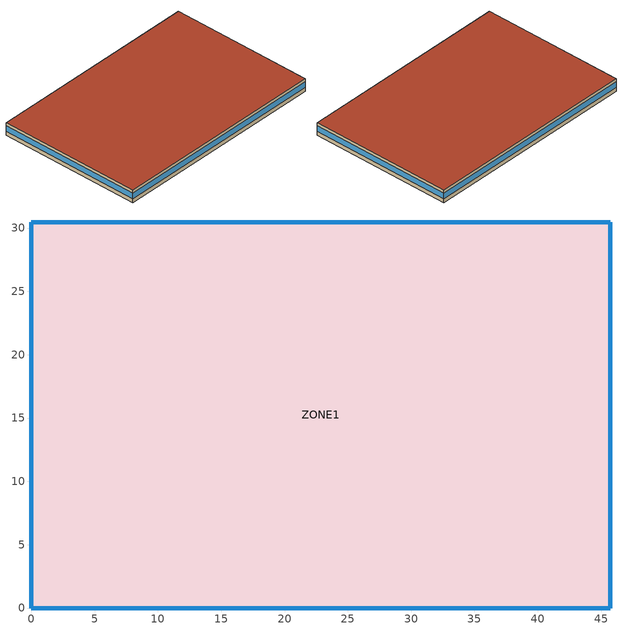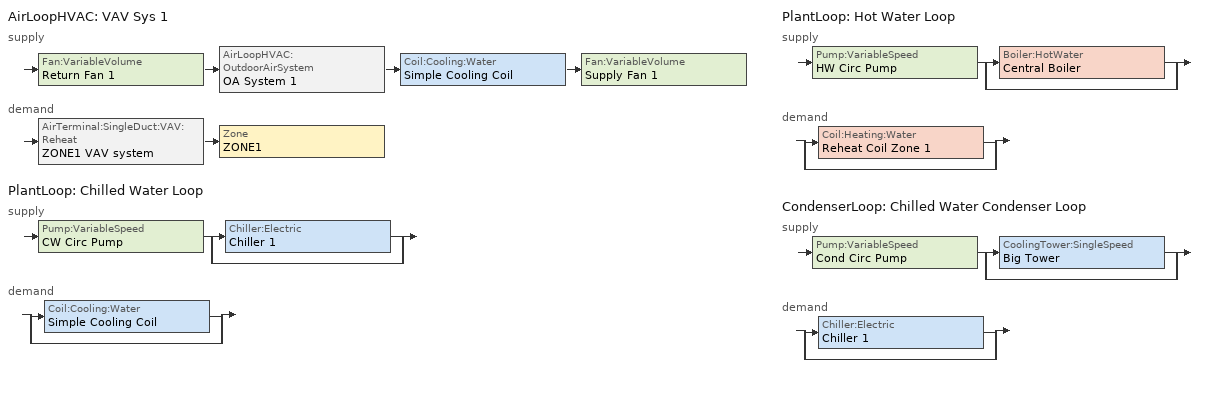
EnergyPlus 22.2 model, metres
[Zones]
ZONE1
 floor ground (FLOOR-1): 0,0 0,30.48 45.72,30.48 45.72,0 z15.24
 wall outside (WALL-1): 45.72,0 45.72,30.48 0,30.48 0,0 45.72,0 z15.24:17.98
 window (T-24Window_rshg41): 45.72,0 45.72,30.48 / 45.72,30.48 0,30.48 / 0,30.48 0,0 / 0,0 45.72,0 z16.15:17.37
 roof outside (ROOF-1): 45.72,0 45.72,30.48 0,30.48 0,0 z17.98
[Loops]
AirLoopHVAC 'VAV Sys 1'
 supply: Fan:VariableVolume 'Return Fan 1' > AirLoopHVAC:OutdoorAirSystem 'OA System 1' > Coil:Cooling:Water 'Simple Cooling Coil' > Fan:VariableVolume 'Supply Fan 1'
 demand: AirTerminal:SingleDuct:VAV:Reheat 'ZONE1 VAV system' > Zone 'ZONE1'
PlantLoop 'Chilled Water Loop'
 supply: Pump:VariableSpeed 'CW Circ Pump' > split
  | Chiller:Electric 'Chiller 1'
  | bypass
 demand: split
  | Coil:Cooling:Water 'Simple Cooling Coil'
  | bypass
PlantLoop 'Hot Water Loop'
 supply: Pump:VariableSpeed 'HW Circ Pump' > split
  | Boiler:HotWater 'Central Boiler'
  | bypass
 demand: split
  | Coil:Heating:Water 'Reheat Coil Zone 1'
  | bypass
CondenserLoop 'Chilled Water Condenser Loop'
 supply: Pump:VariableSpeed 'Cond Circ Pump' > split
  | CoolingTower:SingleSpeed 'Big Tower'
  | bypass
 demand: split
  | Chiller:Electric 'Chiller 1'
  | bypass
[Building]
Building: Loads convergence tolerance value=0.04; Minimum number of warmup days=6; North axis=0; Solar distribution=MinimalShadowing; Temperature convergence tolerance value=0.4; Terrain=Suburbs
[Site:GroundTemperature:BuildingSurface]
20, 20, 20, 20, 20, 20, 20, 20, 20, 20, 20, 20
[Site:Location]
SAN_FRANCISCO_CA_USA_WMO_724940: Elevation=5; Latitude=37.62; Longitude=-122.37; Time zone=-8
[SizingPeriod:DesignDay] Barometric pressure=101265; Day of month=21; Daylight saving time indicator=No; Humidity condition type=WetBulb; Rain indicator=No; Snow indicator=No; Solar model indicator=ASHRAEClearSky
Name | Daily dry bulb temperature range | Day type | Maximum dry bulb temperature | Month | Sky clearness | Wetbulb or dewpoint at maximum dry bulb | Wind direction | Wind speed
SAN_FRANCISCO Ann Clg 1% Condns DB=>MWB | 9 | SummerDesignDay | 25.6 | 9 | 1 | 16.6 | 310 | 5.8
SAN_FRANCISCO Ann Htg 99% Condns DB | 0 | WinterDesignDay | 4.4 | 1 | 0 | 4.4 | 140 | 2.4
[Construction]
FLOOR-1: B5-3, CC24, AL33, HF-A3, CP01
Medium Furniture: MediumFurniture
ROOF-1: BR01, Insul19-Roof, CC24
T-24Window_rshg41: LoE TINT 6MM, AIR 6MM, CLEAR 6MM
WALL-1: ST01, Insul11-Wall, AL21, GP02
[Material] Thermal absorptance=0.9
Name | Conductivity | Density | Roughness | Solar absorptance | Specific heat | Thickness | Visible absorptance
B5-3 | 0.025 | 91 | VeryRough | 0.7 | 837 | 0.0075 | 0.7
BR01 | 0.162 | 1121 | VeryRough | 0.7 | 1464 | 0.0095 | 0.7
CC24 | 0.36 | 1282 | MediumRough | 0.65 | 837 | 0.1016 | 0.65
GP02 | 0.16 | 801 | MediumSmooth | 0.75 | 837 | 0.0159 | 0.75
HF-A3 | 44.9696 | 7689 | Smooth | 0.2 | 418 | 0.0015 | 0.2
MediumFurniture | 0.115 | 513 | MediumSmooth | 0.78 | 1381 | 0.57 | 0.78
ST01 | 1.802 | 2243 | MediumRough | 0.65 | 837 | 0.0254 | 0.65
[Material:AirGap]
Name | Thermal resistance
AL21 | 0.157
AL33 | 0.162
[Material:NoMass] Roughness=Rough
Name | Solar absorptance | Thermal absorptance | Thermal resistance | Visible absorptance
CP01 | 0.75 | 0.9 | 0.367 | 0.75
Insul11-Wall | 0.65 | 0.65 | 1.936 | 0.65
Insul19-Roof | 0.65 | 0.65 | 1044 | 0.65
[WindowMaterial:Gas]
AIR 6MM: Gas type=Air; Thickness=0.0063
[WindowMaterial:Glazing] Conductivity=0.9; Front side infrared hemispherical emissivity=0.84; Infrared transmittance at normal incidence=0; Optical data type=SpectralAverage; Thickness=0.006
Name | Back side infrared hemispherical emissivity | Back side solar reflectance at normal incidence | Back side visible reflectance at normal incidence | Front side solar reflectance at normal incidence | Front side visible reflectance at normal incidence | Solar transmittance at normal incidence | Visible transmittance at normal incidence
CLEAR 6MM | 0.84 | 0.071 | 0.08 | 0.071 | 0.08 | 0.775 | 0.881
LoE TINT 6MM | 0.1 | 0.2 | 0.054 | 0.093 | 0.035 | 0.36 | 0.5
[AirLoopHVAC]
VAV Sys 1: Design supply air flow rate=Autosize
[AirTerminal:SingleDuct:VAV:Reheat]
ZONE1 VAV system: Availability schedule=AirSysAvailSched; Constant minimum air flow fraction=0.3; Convergence tolerance=0.00025; Damper heating action=ReverseWithLimits; Maximum air flow rate=Autosize; Maximum flow fraction during reheat=Autosize; Maximum flow per zone floor area during reheat=Autosize; Maximum hot water or steam flow rate=Autosize; Minimum hot water or steam flow rate=0; Reheat coil=Reheat Coil Zone 1; Zone minimum air flow input method=Constant
[AvailabilityManager:Scheduled]
VAV Sys 1 Avail: Schedule=AirSysAvailSched
[Boiler:HotWater]
Central Boiler: Boiler flow mode=LeavingSetpointModulated; Design water flow rate=Autosize; Efficiency curve temperature evaluation variable=LeavingBoiler; Fuel type=NaturalGas; Maximum part load ratio=1.2; Minimum part load ratio=0; Nominal capacity=Autosize; Nominal thermal efficiency=0.8; Normalized boiler efficiency curve=BoilerEfficiency; Optimum part load ratio=1; Water outlet upper temperature limit=100
[Chiller:Electric]
Chiller 1: Chilled water outlet temperature lower limit=5; Chiller flow mode=LeavingSetpointModulated; Condenser type=WaterCooled; Design chilled water flow rate=Autosize; Design chilled water outlet temperature=6.667; Design condenser fluid flow rate=Autosize; Design condenser inlet temperature=29.44; Maximum part load ratio=1; Minimum part load ratio=0; Nominal capacity=Autosize; Nominal cop=3.2; Optimum part load ratio=0.65; Temperature rise coefficient=2.682759; Coefficient 1 of capacity ratio curve=0.944836; Coefficient 1 of full load ratio curve=0.03303; Coefficient 1 of power ratio curve=1.907846; Coefficient 2 of capacity ratio curve=-0.0570088; Coefficient 2 of full load ratio curve=0.6852; Coefficient 2 of power ratio curve=-1.20499; Coefficient 3 of capacity ratio curve=-0.00185486; Coefficient 3 of full load ratio curve=0.2818; Coefficient 3 of power ratio curve=0.263462
[Coil:Cooling:Water]
Simple Cooling Coil: Availability schedule=CoolingAvailSched; Design air flow rate=Autosize; Design inlet air humidity ratio=Autosize; Design inlet air temperature=Autosize; Design inlet water temperature=Autosize; Design outlet air humidity ratio=Autosize; Design outlet air temperature=Autosize; Design water flow rate=Autosize; Heat exchanger configuration=CrossFlow; Type of analysis=SimpleAnalysis
[Coil:Heating:Water]
Reheat Coil Zone 1: Availability schedule=HeatingAvailSched; Maximum water flow rate=Autosize; Performance input method=UFactorTimesAreaAndDesignWaterFlowRate; Rated capacity=Autosize; Rated inlet air temperature=16.6; Rated inlet water temperature=82.2; Rated outlet air temperature=32.2; Rated outlet water temperature=71.1; U factor times area value=Autosize
[CondenserEquipmentList]
All Towers: Big Tower, CoolingTower:SingleSpeed
[CondenserEquipmentOperationSchemes]
Tower Loop Operation: Control scheme 1=Year Round Tower Operation; Control scheme 1 schedule=ALWAYSON
[CondenserLoop]
Chilled Water Condenser Loop: Condenser equipment operation scheme=Tower Loop Operation; Condenser loop volume=Autocalculate; Fluid type=Water; Load distribution scheme=SequentialLoad; Maximum loop flow rate=Autosize; Maximum loop temperature=80; Minimum loop flow rate=0; Minimum loop temperature=5
[Controller:OutdoorAir]
OA Controller 1: Economizer control action type=ModulateFlow; Economizer control type=DifferentialDryBulb; Economizer minimum limit dry bulb temperature=4; Lockout type=NoLockout; Maximum outdoor air flow rate=Autosize; Minimum limit type=FixedMinimum; Minimum outdoor air flow rate=Autosize
[Controller:WaterCoil]
Main Cooling Coil Controller: Action=Reverse; Actuator variable=Flow; Control variable=Temperature; Controller convergence tolerance=0.0005; Maximum actuated flow=Autosize; Minimum actuated flow=0
[CoolingTower:SingleSpeed]
Big Tower: Design air flow rate=Autosize; Design fan power=Autosize; Design u factor times area value=Autosize; Design water flow rate=Autosize; Free convection regime air flow rate=0; Free convection regime u factor times area value=0
[DesignSpecification:OutdoorAir]
SZ DSOA ZONE1: Outdoor air flow per person=0.00944; Outdoor air flow per zone=1.0619; Outdoor air flow per zone floor area=0; Outdoor air method=Flow/Zone
[ElectricEquipment] Design level calculation method=EquipmentLevel; Fraction latent=0; Fraction lost=0; Fraction radiant=0.18; Schedule=EQP-SCHED; Zone or zonelist or space or spacelist=ZONE1
Name | Design level
ZONE1 ElecEq 1; ZONE1 ElecEq 3 | 3038
ZONE1 ElecEq 2; ZONE1 ElecEq 4 | 1912
ZONE1 ElecEq 5 | 12600
[Fan:VariableVolume] Availability schedule=AirSysAvailSched; Fan power coefficient 5=0; Fan power minimum flow fraction=0.25; Fan power minimum flow rate input method=Fraction; Fan total efficiency=0.68; Maximum flow rate=Autosize; Motor efficiency=0.9; Motor in airstream fraction=1
Name | Fan power coefficient 1 | Fan power coefficient 2 | Fan power coefficient 3 | Fan power coefficient 4 | Pressure rise
Return Fan 1 | 0.0278279 | 0.0265832 | -0.0870687 | 1.03092 | 249
Supply Fan 1 | 0.0440346 | 0.107519 | -0.0912888 | 0.939911 | 747
[InternalMass] Zone or zonelist=ZONE1; Construction=Medium Furniture
Name | Surface area
Internal-COR-1T | 390
Internal-PER-2T; Internal-PER-4T | 59
Internal-PER-3T; Internal-ZONE1 | 94
[Lights] Design level calculation method=LightingLevel; End use subcategory=GeneralLights; Fraction radiant=0.31; Fraction replaceable=0; Fraction visible=0.19; Return air fraction=0; Schedule=LIT-SCHED; Zone or zonelist or space or spacelist=ZONE1
Name | Lighting level
ZONE1 Lights 1; ZONE1 Lights 3 | 2633
ZONE1 Lights 2; ZONE1 Lights 4 | 1657
ZONE1 Lights 5 | 10080
[People] Activity level schedule=ActSchd; Fraction radiant=0.3; Number of people calculation method=People; Number of people schedule=OCC-SCHED; Zone or zonelist or space or spacelist=ZONE1
Name | Number of people
ZONE1 People 1; ZONE1 People 3 | 15
ZONE1 People 2; ZONE1 People 4 | 10
ZONE1 People 5 | 60
[PlantEquipmentList]
All Chillers: Chiller 1, Chiller:Electric
heating plant: Central Boiler, Boiler:HotWater
[PlantEquipmentOperation:CoolingLoad] Load range 1 lower limit=0
Name | Load range 1 upper limit | Range 1 equipment list
Chiller operation | 4000000 | All Chillers
Year Round Tower Operation | 90000000 | All Towers
[PlantEquipmentOperation:HeatingLoad]
Boiler operation: Load range 1 lower limit=0; Load range 1 upper limit=10000000; Range 1 equipment list=heating plant
[PlantEquipmentOperationSchemes] Control scheme 1 schedule=ALWAYSON
Name | Control scheme 1
CW Loop Operation | Chiller operation
Hot Loop Operation | Boiler operation
[PlantLoop] Fluid type=Water; Load distribution scheme=SequentialLoad; Maximum loop flow rate=Autosize; Minimum loop flow rate=0; Plant loop volume=Autocalculate
Name | Maximum loop temperature | Minimum loop temperature | Plant equipment operation scheme
Chilled Water Loop | 98 | 5 | CW Loop Operation
Hot Water Loop | 100 | 10 | Hot Loop Operation
[Pump:VariableSpeed] Design maximum flow rate=Autosize; Design minimum flow rate=0; Design power consumption=Autosize; Design pump head=179352; Fraction of motor inefficiencies to fluid stream=0; Motor efficiency=0.9; Pump control type=Intermittent; Coefficient 1 of the part load performance curve=0; Coefficient 2 of the part load performance curve=1; Coefficient 3 of the part load performance curve=0; Coefficient 4 of the part load performance curve=0
Name | Pump flow rate schedule
CW Circ Pump; Cond Circ Pump | CoolingAvailSched
HW Circ Pump | HeatingAvailSched
[RoomAirModelType]
DV: Zone=ZONE1; Air temperature coupling strategy=Direct; Room air modeling type=ThreeNodeDisplacementVentilation
[RoomAirSettings:ThreeNodeDisplacementVentilation]
RoomAirSettings:ThreeNodeDisplacementVentilation 1: Zone=ZONE1; Comfort height=1.1; Gain distribution schedule=LowLayerGainFrac; Number of plumes per occupant=1; Temperature difference threshold for reporting=0.4; Thermostat height=1.1
[SetpointManager:MixedAir]
Mixed Air Temp Manager: Control variable=Temperature; Setpoint node or nodelist=Main Branch SetPoint Node List
[SetpointManager:Scheduled] Control variable=Temperature
Name | Schedule | Setpoint node or nodelist
Central Boiler Setpoint Manager | HW Loop Temp Schedule | Central Boiler Outlet Node
Chilled Water temp Manager | CW Temp Schedule | CW Supply Outlet Node List
Chiller 1 Setpoint Manager | CW Temp Schedule | Central Chiller Outlet Node
Condenser Water temp Manager | Condenser Temp Schedule | Condenser Supply Outlet Node List
Hot Water temp Manager | HW Loop Temp Schedule | HW Supply Outlet Node List
Supply Air temp Manager | Seasonal Reset Supply Air Temp Sch | Supply Air Temp Node
[Sizing:Plant]
Name | Design loop exit temperature | Loop design temperature difference | Loop type
Hot Water Loop | 60 | 11 | Heating
Chilled Water Loop | 11.67 | 6.67 | Cooling
Chilled Water Condenser Loop | 29.5 | 5.6 | Condenser
[Sizing:System]
VAV Sys 1: 100 outdoor air in cooling=No; 100 outdoor air in heating=No; Central cooling capacity control method=VAV; Central cooling design supply air humidity ratio=0.008; Central cooling design supply air temperature=19; Central heating design supply air humidity ratio=0.008; Central heating design supply air temperature=20; Central heating maximum system air flow ratio=0.3; Cooling design capacity=Autosize; Cooling design capacity method=CoolingDesignCapacity; Cooling supply air flow rate=0; Cooling supply air flow rate method=DesignDay; Design outdoor air flow rate=Autosize; Heating design capacity=Autosize; Heating design capacity method=HeatingDesignCapacity; Heating supply air flow rate=0; Heating supply air flow rate method=DesignDay; Precool design humidity ratio=0.008; Precool design temperature=11; Preheat design humidity ratio=0.008; Preheat design temperature=7; Type of load to size on=Sensible; Type of zone sum to use=NonCoincident; Zone maximum outdoor air fraction=1
[Sizing:Zone]
ZONE1: Account for dedicated outdoor air system=No; Cooling design air flow method=DesignDay; Cooling design air flow rate=0; Dedicated outdoor air high setpoint temperature for design=Autosize; Dedicated outdoor air low setpoint temperature for design=Autosize; Dedicated outdoor air system control strategy=NeutralSupplyAir; Design specification outdoor air object=SZ DSOA ZONE1; Heating design air flow method=DesignDay; Heating design air flow rate=0; Zone cooling design supply air humidity ratio=0.009; Zone cooling design supply air temperature=19; Zone cooling design supply air temperature input method=SupplyAirTemperature; Zone cooling sizing factor=1.3; Zone heating design supply air humidity ratio=0.004; Zone heating design supply air temperature=32.22; Zone heating design supply air temperature input method=SupplyAirTemperature; Zone heating sizing factor=1.3
[ThermostatSetpoint:DualSetpoint]
DualSetPoint: Cooling setpoint temperature schedule=COOL1; Heating setpoint temperature schedule=HEAT1
[Zone]
ZONE1: Ceiling height=2.7432; Multiplier=1; Type=1; Volume=3822.77
[ZoneControl:Thermostat]
ZONE1 Thermostat: Zone or zonelist=ZONE1; Control 1=DualSetPoint; Control type schedule=Dual Control
[Zone equipment]
ZONE1: ZONE1 VAV system
[ZoneInfiltration:DesignFlowRate] Constant term coefficient=1; Design flow rate calculation method=Flow/Zone; Schedule=INF-SCHED; Temperature term coefficient=0; Velocity squared term coefficient=0; Velocity term coefficient=0; Zone or zonelist or space or spacelist=ZONE1
Name | Design flow rate
ZONE1 Infil 1; ZONE1 Infil 3 | 0.0478
ZONE1 Infil 2; ZONE1 Infil 4 | 0.03
ZONE1 Infil 5 | 0.1982
[Curve:Quadratic]
BoilerEfficiency: Maximum value of x=1; Minimum value of x=0; Coefficient1 constant=1; Coefficient2 x=0; Coefficient3 x 2=0
[Schedule:Compact]
ALWAYSON: Through: 12/31, For: Alldays, Until: 24:00, 1
ActSchd: Through: 12/31, For: Alldays, Until: 24:00, 149.48
AirSysAvailSched; CoolingAvailSched; HeatingAvailSched: Through: 12/31, For: Weekdays SummerDesignDay WinterDesignDay CustomDay1 CustomDay2, Until: 6:00, 0, Until: 21:00, 1, Until: 24:00, 0, For: Weekends Holidays, Until: 6:00, 0, Until: 21:00, 1, Until: 24:00, 0
COOL1: Through: 12/31, For: Weekdays CustomDay1 CustomDay2, Until: 6:00, 33.3, Until: 21:00, 23.9, Until: 24:00, 33.3, For: Weekends Holidays, Until: 6:00, 33.3, Until: 20:00, 23.9, Until: 24:00, 33.3, For: SummerDesignDay, Until: 24:00, 23.9, For: WinterDesignDay, Until: 24:00, 33.3
CW Temp Schedule: Through: 12/31, For: Alldays, Until: 24:00, 11.67
Condenser Temp Schedule: Through: 12/31, For: Alldays, Until: 24:00, 29.5
Dual Control: Through: 12/31, For: Alldays, Until: 24:00, 4
EQP-SCHED: Through: 12/31, For: Weekdays CustomDay1 CustomDay2, Until: 7:00, 0.17, Until: 20:00, 0.67, Until: 24:00, 0.17, For: Weekends Holidays WinterDesignDay, Until: 24:00, 0.17, For: SummerDesignDay, Until: 7:00, 0.17, Until: 20:00, 1, Until: 24:00, 0.17
HEAT1: Through: 12/31, For: Weekdays CustomDay1 CustomDay2, Until: 6:00, 12.8, Until: 21:00, 21.1, Until: 24:00, 12.8, For: Weekends Holidays, Until: 6:00, 12.8, Until: 13:00, 21.1, Until: 24:00, 12.8, For: SummerDesignDay, Until: 24:00, 12.8, For: WinterDesignDay, Until: 24:00, 21.1
HW Loop Temp Schedule: Through: 12/31, For: Alldays, Until: 24:00, 60
INF-SCHED: Through: 12/31, For: Weekdays SummerDesignDay CustomDay1 CustomDay2, Until: 6:00, 1, Until: 18:00, 0, Until: 24:00, 1, For: Weekends Holidays WinterDesignDay, Until: 6:00, 1, Until: 13:00, 0, Until: 24:00, 1
LIT-SCHED: Through: 12/31, For: Weekdays SummerDesignDay CustomDay1 CustomDay2, Until: 7:00, 0.3, Until: 20:00, 0.9, Until: 24:00, 0.3, For: Weekends Holidays WinterDesignDay, Until: 8:00, 0.3, Until: 19:00, 0.4, Until: 24:00, 0.3
LowLayerGainFrac: Through: 12/31, For: Alldays, Until: 24:00, 0.3
OCC-SCHED: Through: 12/31, For: Weekdays SummerDesignDay CustomDay1 CustomDay2, Until: 7:00, 0, Until: 8:00, 0.333333, Until: 9:00, 0.666667, Until: 20:00, 1, Until: 21:00, 0.5, Until: 24:00, 0, For: Weekends Holidays WinterDesignDay, Until: 7:00, 0, Until: 8:00, 0.0666667, Until: 9:00, 0.133333, Until: 12:00, 0.2, Until: 13:00, 0.1, Until: 24:00, 0
Seasonal Reset Supply Air Temp Sch: Through: 3/31, For: Alldays, Until: 24:00, 20, Through: 9/30, For: Alldays, Until: 24:00, 19, Through: 12/31, For: Alldays, Until: 24:00, 20
